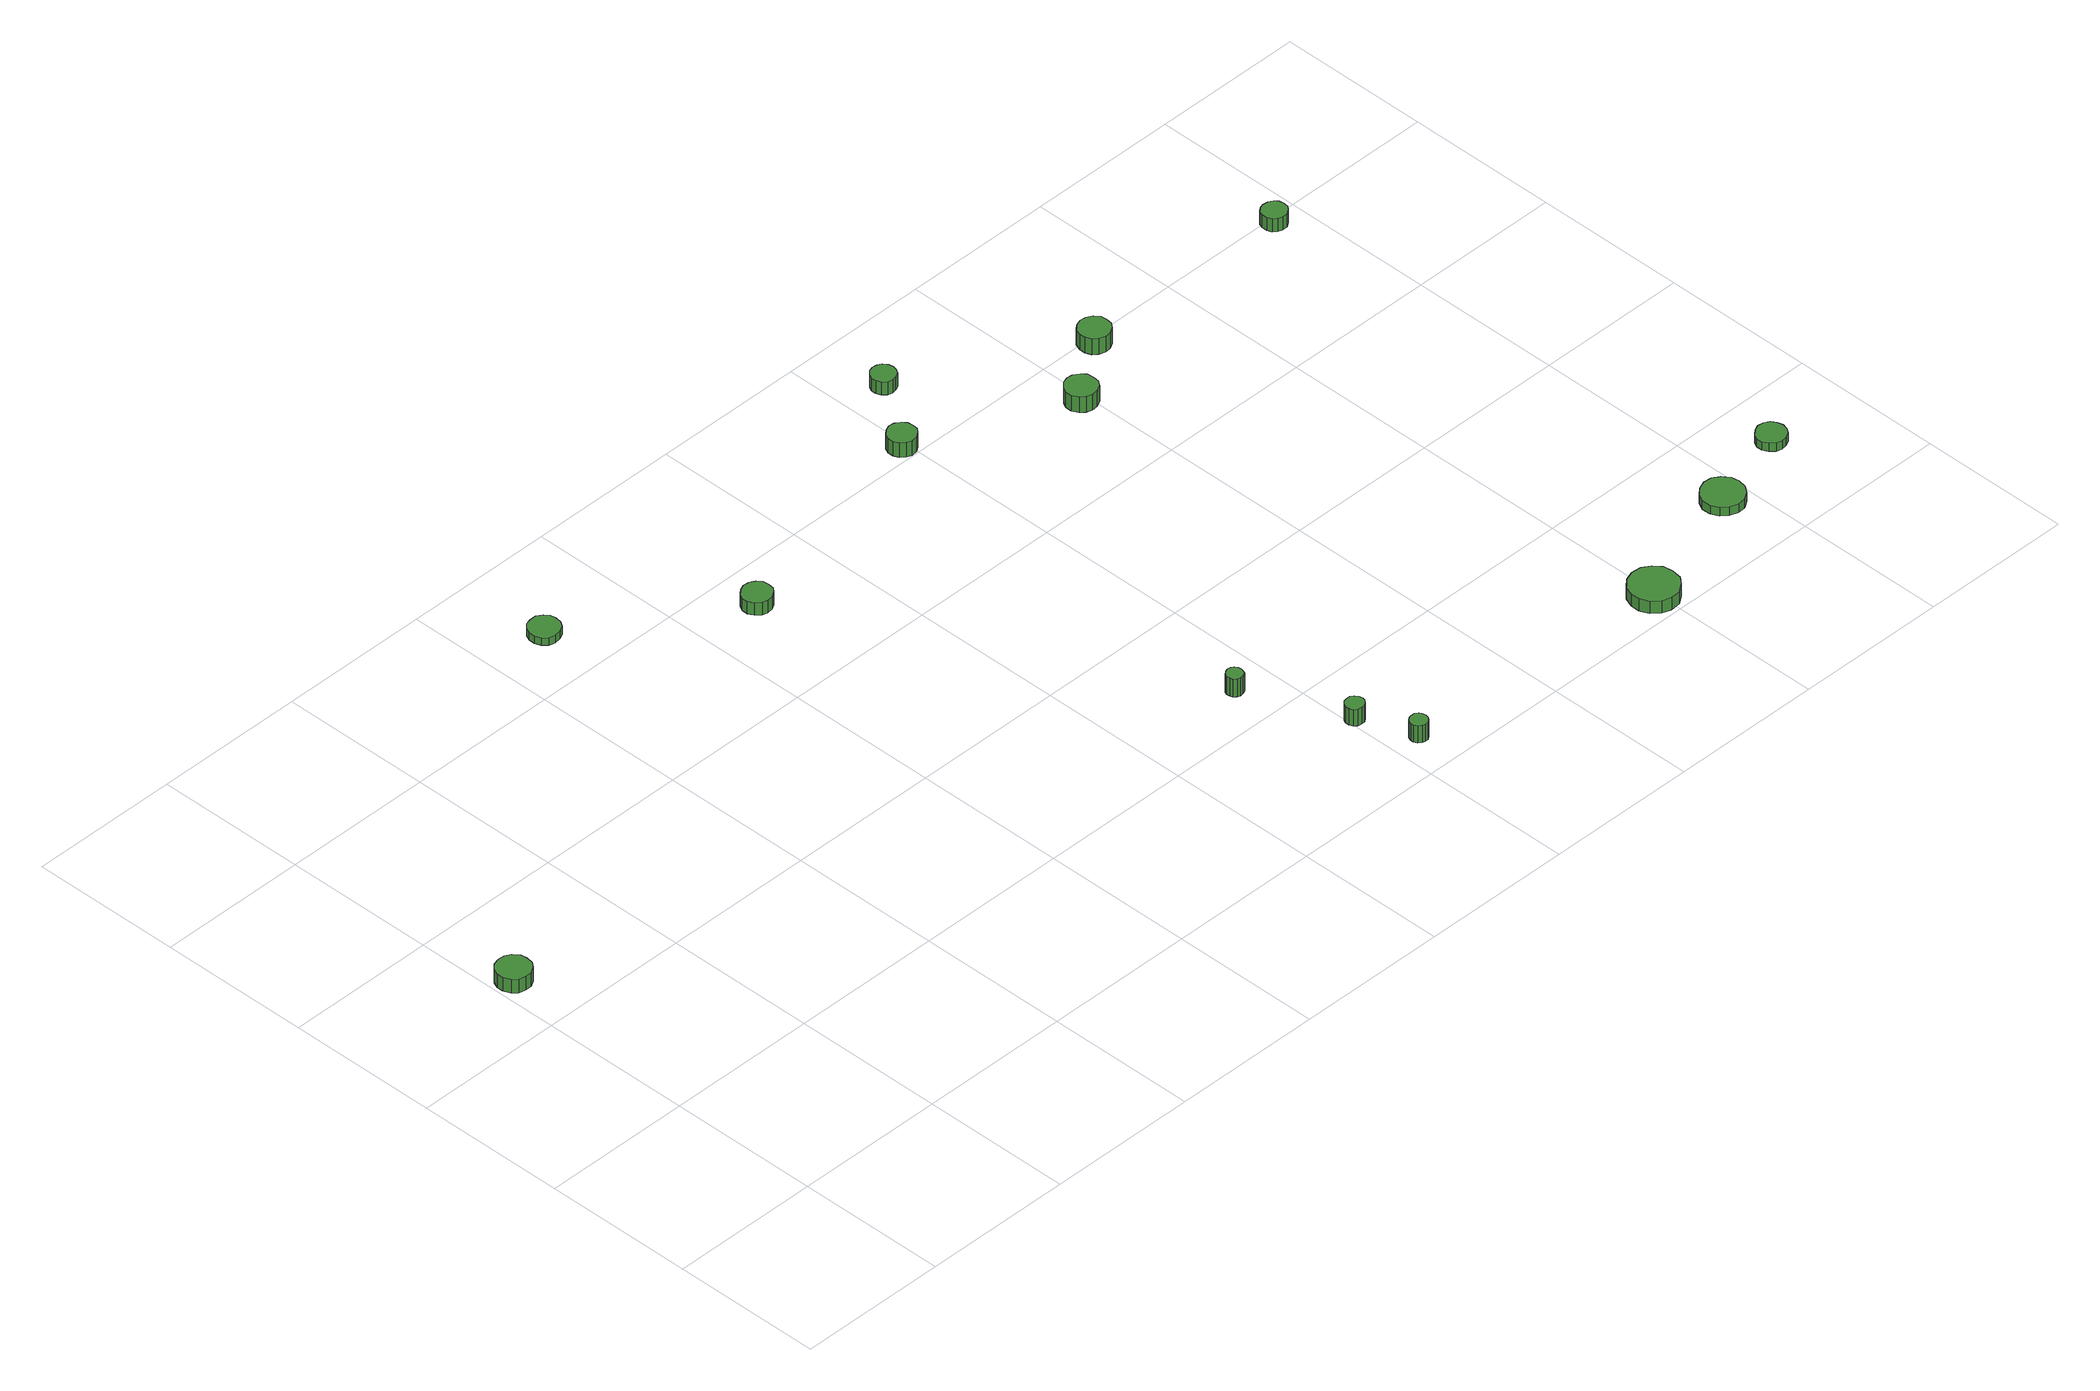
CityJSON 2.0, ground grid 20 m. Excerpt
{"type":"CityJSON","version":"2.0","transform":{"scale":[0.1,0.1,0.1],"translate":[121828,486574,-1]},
"CityObjects":{
"tree1":{"type":"SolitaryVegetationObject","attributes":{"function":"something"},"geometry":[{"type":"MultiSurface","lod":"1","boundaries":[[[0,1,2,3,4,5,6,7,8,9,10,11,12,13,14]],[[15,16,17,18,19,20,21,22,23,24,25,26,27,28,29]],[[0,29,28,1]],[[1,28,27,2]],[[2,27,26,3]],[[3,26,25,4]],[[4,25,24,5]],[[5,24,23,6]],[[6,23,22,7]],[[7,22,21,8]],[[8,21,20,9]],[[9,20,19,10]],[[10,19,18,11]],[[11,18,17,12]],[[12,17,16,13]],[[13,16,15,14]],[[14,15,29,0]]]}]},
"tree2":{"type":"SolitaryVegetationObject","attributes":{"function":"something"},"geometry":[{"type":"MultiSurface","lod":"1","boundaries":[[[30,31,32,33,34,35,36,37,38,39,40,41,42,43,44]],[[45,46,47,48,49,50,51,52,53,54,55,56,57,58,59]],[[30,59,58,31]],[[31,58,57,32]],[[32,57,56,33]],[[33,56,55,34]],[[34,55,54,35]],[[35,54,53,36]],[[36,53,52,37]],[[37,52,51,38]],[[38,51,50,39]],[[39,50,49,40]],[[40,49,48,41]],[[41,48,47,42]],[[42,47,46,43]],[[43,46,45,44]],[[44,45,59,30]]]}]},
"tree3":{"type":"SolitaryVegetationObject","attributes":{"function":"something"},"geometry":[{"type":"MultiSurface","lod":"1","boundaries":[[[60,61,62,63,64,65,66,67,68,69,70,71,72,73,74]],[[75,76,77,78,79,80,81,82,83,84,85,86,87,88,89]],[[60,89,88,61]],[[61,88,87,62]],[[62,87,86,63]],[[63,86,85,64]],[[64,85,84,65]],[[65,84,83,66]],[[66,83,82,67]],[[67,82,81,68]],[[68,81,80,69]],[[69,80,79,70]],[[70,79,78,71]],[[71,78,77,72]],[[72,77,76,73]],[[73,76,75,74]],[[74,75,89,60]]]}]},
"tree4":{"type":"SolitaryVegetationObject","attributes":{"function":"something"},"geometry":[{"type":"MultiSurface","lod":"1","boundaries":[[[90,91,92,93,94,95,96,97,98,99,100,101,102,103,104]],[[105,106,107,108,109,110,111,112,113,114,115,116,117,118,119]],[[90,119,118,91]],[[91,118,117,92]],[[92,117,116,93]],[[93,116,115,94]],[[94,115,114,95]],[[95,114,113,96]],[[96,113,112,97]],[[97,112,111,98]],[[98,111,110,99]],[[99,110,109,100]],[[100,109,108,101]],[[101,108,107,102]],[[102,107,106,103]],[[103,106,105,104]],[[104,105,119,90]]]}]},
"tree5":{"type":"SolitaryVegetationObject","attributes":{"function":"something"},"geometry":[{"type":"MultiSurface","lod":"1","boundaries":[[[120,121,122,123,124,125,126,127,128,129,130,131,132,133,134]],[[135,136,137,138,139,140,141,142,143,144,145,146,147,148,149]],[[120,149,148,121]],[[121,148,147,122]],[[122,147,146,123]],[[123,146,145,124]],[[124,145,144,125]],[[125,144,143,126]],[[126,143,142,127]],[[127,142,141,128]],[[128,141,140,129]],[[129,140,139,130]],[[130,139,138,131]],[[131,138,137,132]],[[132,137,136,133]],[[133,136,135,134]],[[134,135,149,120]]]}]},
"tree6":{"type":"SolitaryVegetationObject","attributes":{"function":"something"},"geometry":[{"type":"MultiSurface","lod":"1","boundaries":[[[150,151,152,153,154,155,156,157,158,159,160,161,162,163,164]],[[165,166,167,168,169,170,171,172,173,174,175,176,177,178,179]],[[150,179,178,151]],[[151,178,177,152]],[[152,177,176,153]],[[153,176,175,154]],[[154,175,174,155]],[[155,174,173,156]],[[156,173,172,157]],[[157,172,171,158]],[[158,171,170,159]],[[159,170,169,160]],[[160,169,168,161]],[[161,168,167,162]],[[162,167,166,163]],[[163,166,165,164]],[[164,165,179,150]]]}]},
"tree7":{"type":"SolitaryVegetationObject","attributes":{"function":"something"},"geometry":[{"type":"MultiSurface","lod":"1","boundaries":[[[180,181,182,183,184,185,186,187,188,189,190,191,192,193,194]],[[195,196,197,198,199,200,201,202,203,204,205,206,207,208,209]],[[180,209,208,181]],[[181,208,207,182]],[[182,207,206,183]],[[183,206,205,184]],[[184,205,204,185]],[[185,204,203,186]],[[186,203,202,187]],[[187,202,201,188]],[[188,201,200,189]],[[189,200,199,190]],[[190,199,198,191]],[[191,198,197,192]],[[192,197,196,193]],[[193,196,195,194]],[[194,195,209,180]]]}]},
"tree8":{"type":"SolitaryVegetationObject","attributes":{"function":"something"},"geometry":[{"type":"MultiSurface","lod":"1","boundaries":[[[210,211,212,213,214,215,216,217,218,219,220,221,222,223,224]],[[225,226,227,228,229,230,231,232,233,234,235,236,237,238,239]],[[210,239,238,211]],[[211,238,237,212]],[[212,237,236,213]],[[213,236,235,214]],[[214,235,234,215]],[[215,234,233,216]],[[216,233,232,217]],[[217,232,231,218]],[[218,231,230,219]],[[219,230,229,220]],[[220,229,228,221]],[[221,228,227,222]],[[222,227,226,223]],[[223,226,225,224]],[[224,225,239,210]]]}]},
"tree9":{"type":"SolitaryVegetationObject","attributes":{"function":"something"},"geometry":[{"type":"MultiSurface","lod":"1","boundaries":[[[240,241,242,243,244,245,246,247,248,249,250,251,252,253,254]],[[255,256,257,258,259,260,261,262,263,264,265,266,267,268,269]],[[240,269,268,241]],[[241,268,267,242]],[[242,267,266,243]],[[243,266,265,244]],[[244,265,264,245]],[[245,264,263,246]],[[246,263,262,247]],[[247,262,261,248]],[[248,261,260,249]],[[249,260,259,250]],[[250,259,258,251]],[[251,258,257,252]],[[252,257,256,253]],[[253,256,255,254]],[[254,255,269,240]]]}]},
"tree10":{"type":"SolitaryVegetationObject","attributes":{"function":"something"},"geometry":[{"type":"MultiSurface","lod":"1","boundaries":[[[270,271,272,273,274,275,276,277,278,279,280,281,282,283,284]],[[285,286,287,288,289,290,291,292,293,294,295,296,297,298,299]],[[270,299,298,271]],[[271,298,297,272]],[[272,297,296,273]],[[273,296,295,274]],[[274,295,294,275]],[[275,294,293,276]],[[276,293,292,277]],[[277,292,291,278]],[[278,291,290,279]],[[279,290,289,280]],[[280,289,288,281]],[[281,288,287,282]],[[282,287,286,283]],[[283,286,285,284]],[[284,285,299,270]]]}]},
"tree11":{"type":"SolitaryVegetationObject","attributes":{"function":"something"},"geometry":[{"type":"MultiSurface","lod":"1","boundaries":[[[300,301,302,303,304,305,306,307,308,309,310,311,312,313,314]],[[315,316,317,318,319,320,321,322,323,324,325,326,327,328,329]],[[300,329,328,301]],[[301,328,327,302]],[[302,327,326,303]],[[303,326,325,304]],[[304,325,324,305]],[[305,324,323,306]],[[306,323,322,307]],[[307,322,321,308]],[[308,321,320,309]],[[309,320,319,310]],[[310,319,318,311]],[[311,318,317,312]],[[312,317,316,313]],[[313,316,315,314]],[[314,315,329,300]]]}]},
"tree12":{"type":"SolitaryVegetationObject","attributes":{"function":"something"},"geometry":[{"type":"MultiSurface","lod":"1","boundaries":[[[330,331,332,333,334,335,336,337,338,339,340,341,342,343,344]],[[345,346,347,348,349,350,351,352,353,354,355,356,357,358,359]],[[330,359,358,331]],[[331,358,357,332]],[[332,357,356,333]],[[333,356,355,334]],[[334,355,354,335]],[[335,354,353,336]],[[336,353,352,337]],[[337,352,351,338]],[[338,351,350,339]],[[339,350,349,340]],[[340,349,348,341]],[[341,348,347,342]],[[342,347,346,343]],[[343,346,345,344]],[[344,345,359,330]]]}]},
"tree13":{"type":"SolitaryVegetationObject","attributes":{"function":"something"},"geometry":[{"type":"MultiSurface","lod":"1","boundaries":[[[360,361,362,363,364,365,366,367,368,369,370,371,372,373,374]],[[375,376,377,378,379,380,381,382,383,384,385,386,387,388,389]],[[360,389,388,361]],[[361,388,387,362]],[[362,387,386,363]],[[363,386,385,364]],[[364,385,384,365]],[[365,384,383,366]],[[366,383,382,367]],[[367,382,381,368]],[[368,381,380,369]],[[369,380,379,370]],[[370,379,378,371]],[[371,378,377,372]],[[372,377,376,373]],[[373,376,375,374]],[[374,375,389,360]]]}]},
"tree14":{"type":"SolitaryVegetationObject","attributes":{"function":"something"},"geometry":[{"type":"MultiSurface","lod":"1","boundaries":[[[390,391,392,393,394,395,396,397,398,399,400,401,402,403,404]],[[405,406,407,408,409,410,411,412,413,414,415,416,417,418,419]],[[390,419,418,391]],[[391,418,417,392]],[[392,417,416,393]],[[393,416,415,394]],[[394,415,414,395]],[[395,414,413,396]],[[396,413,412,397]],[[397,412,411,398]],[[398,411,410,399]],[[399,410,409,400]],[[400,409,408,401]],[[401,408,407,402]],[[402,407,406,403]],[[403,406,405,404]],[[404,405,419,390]]]}]}
},
"vertices":[
[46,482,28],[45,491,28],[39,499,28],[31,503,28],[22,504,28],[13,501,28],[7,495,28],[3,487,28],[3,478,28],[7,469,28],[13,463,28],[22,461,28],[31,461,28],[39,466,28],[45,473,28],[45,473,8],[39,466,8],[31,461,8],[22,461,8],[13,463,8],[7,469,8],[3,478,8],[3,487,8],[7,495,8],[13,501,8],[22,504,8],[31,503,8],[39,499,8],[45,491,8],[46,482,8],
[499,878,19],[498,886,19],[493,892,19],[486,897,19],[477,897,19],[469,895,19],[463,889,19],[460,882,19],[460,874,19],[463,866,19],[469,860,19],[477,858,19],[486,859,19],[493,863,19],[498,870,19],[498,870,8],[493,863,8],[486,859,8],[477,858,8],[469,860,8],[463,866,8],[460,874,8],[460,882,8],[463,889,8],[469,895,8],[477,897,8],[486,897,8],[493,892,8],[498,886,8],[499,878,8],
[701,743,26],[700,751,26],[695,757,26],[688,761,26],[680,762,26],[673,759,26],[667,754,26],[663,747,26],[663,739,26],[667,732,26],[673,726,26],[680,724,26],[688,725,26],[695,729,26],[700,735,26],[700,735,8],[695,729,8],[688,725,8],[680,724,8],[673,726,8],[667,732,8],[663,739,8],[663,747,8],[667,754,8],[673,759,8],[680,762,8],[688,761,8],[695,757,8],[700,751,8],[701,743,8],
[960,257,32],[959,261,32],[957,265,32],[953,267,32],[948,268,32],[944,266,32],[940,263,32],[939,259,32],[939,255,32],[940,251,32],[944,248,32],[948,246,32],[953,247,32],[957,249,32],[959,253,32],[959,253,6],[957,249,6],[953,247,6],[948,246,6],[944,248,6],[940,251,6],[939,255,6],[939,259,6],[940,263,6],[944,266,6],[948,268,6],[953,267,6],[957,265,6],[959,261,6],[960,257,6],
[1021,127,29],[1020,132,29],[1017,136,29],[1013,139,29],[1008,139,29],[1003,138,29],[999,134,29],[997,130,29],[997,125,29],[999,120,29],[1003,117,29],[1008,116,29],[1013,116,29],[1017,119,29],[1020,123,29],[1020,123,5],[1017,119,5],[1013,116,5],[1008,116,5],[1003,117,5],[999,120,5],[997,125,5],[997,130,5],[999,134,5],[1003,138,5],[1008,139,5],[1013,139,5],[1017,136,5],[1020,132,5],[1021,127,5],
[1048,55,30],[1047,60,30],[1045,63,30],[1041,66,30],[1036,66,30],[1032,65,30],[1028,62,30],[1026,57,30],[1026,53,30],[1028,48,30],[1032,45,30],[1036,44,30],[1041,44,30],[1045,47,30],[1047,50,30],[1047,50,5],[1045,47,5],[1041,44,5],[1036,44,5],[1032,45,5],[1028,48,5],[1026,53,5],[1026,57,5],[1028,62,5],[1032,65,5],[1036,66,5],[1041,66,5],[1045,63,5],[1047,60,5],[1048,55,5],
[1009,817,29],[1008,825,29],[1003,831,29],[997,835,29],[989,836,29],[982,833,29],[976,828,29],[973,821,29],[973,814,29],[976,807,29],[982,802,29],[989,799,29],[997,800,29],[1003,804,29],[1008,810,29],[1008,810,8],[1003,804,8],[997,800,8],[989,799,8],[982,802,8],[976,807,8],[973,814,8],[973,821,8],[976,828,8],[982,833,8],[989,836,8],[997,835,8],[1003,831,8],[1008,825,8],[1009,817,8],
[1068,906,27],[1067,912,27],[1063,918,27],[1057,921,27],[1051,922,27],[1045,920,27],[1040,915,27],[1037,909,27],[1037,903,27],[1040,897,27],[1045,892,27],[1051,890,27],[1057,891,27],[1063,894,27],[1067,900,27],[1067,900,8],[1063,894,8],[1057,891,8],[1051,890,8],[1045,892,8],[1040,897,8],[1037,903,8],[1037,909,8],[1040,915,8],[1045,920,8],[1051,922,8],[1057,921,8],[1063,918,8],[1067,912,8],[1068,906,8],
[1426,37,23],[1424,50,23],[1416,60,23],[1405,67,23],[1392,68,23],[1380,64,23],[1370,55,23],[1365,43,23],[1365,31,23],[1370,19,23],[1380,10,23],[1392,6,23],[1405,7,23],[1416,14,23],[1424,24,23],[1424,24,5],[1416,14,5],[1405,7,5],[1392,6,5],[1380,10,5],[1370,19,5],[1365,31,5],[1365,43,5],[1370,55,5],[1380,64,5],[1392,68,5],[1405,67,5],[1416,60,5],[1424,50,5],[1426,37,5],
[1208,729,31],[1207,738,31],[1202,744,31],[1194,749,31],[1186,750,31],[1178,747,31],[1172,741,31],[1168,734,31],[1168,725,31],[1172,717,31],[1178,712,31],[1186,709,31],[1194,710,31],[1202,714,31],[1207,721,31],[1207,721,8],[1202,714,8],[1194,710,8],[1186,709,8],[1178,712,8],[1172,717,8],[1168,725,8],[1168,734,8],[1172,741,8],[1178,747,8],[1186,750,8],[1194,749,8],[1202,744,8],[1207,738,8],[1208,729,8],
[1290,789,31],[1289,797,31],[1284,804,31],[1276,808,31],[1268,809,31],[1260,806,31],[1254,801,31],[1251,793,31],[1251,785,31],[1254,777,31],[1260,772,31],[1268,769,31],[1276,770,31],[1284,774,31],[1289,781,31],[1289,781,8],[1284,774,8],[1276,770,8],[1268,769,8],[1260,772,8],[1254,777,8],[1251,785,8],[1251,793,8],[1254,801,8],[1260,806,8],[1268,809,8],[1276,808,8],[1284,804,8],[1289,797,8],[1290,789,8],
[1594,97,18],[1592,108,18],[1585,117,18],[1576,123,18],[1565,124,18],[1554,120,18],[1546,113,18],[1541,103,18],[1541,91,18],[1546,81,18],[1554,74,18],[1565,70,18],[1576,71,18],[1585,77,18],[1592,86,18],[1592,86,5],[1585,77,5],[1576,71,5],[1565,70,5],[1554,74,5],[1546,81,5],[1541,91,5],[1541,103,5],[1546,113,5],[1554,120,5],[1565,124,5],[1576,123,5],[1585,117,5],[1592,108,5],[1594,97,5],
[1699,131,17],[1697,138,17],[1693,145,17],[1686,149,17],[1678,150,17],[1671,147,17],[1665,142,17],[1661,135,17],[1661,127,17],[1665,120,17],[1671,114,17],[1678,112,17],[1686,113,17],[1693,117,17],[1697,123,17],[1697,123,5],[1693,117,5],[1686,113,5],[1678,112,5],[1671,114,5],[1665,120,5],[1661,127,5],[1661,135,5],[1665,142,5],[1671,147,5],[1678,150,5],[1686,149,5],[1693,145,5],[1697,138,5],[1699,131,5],
[1577,791,26],[1576,798,26],[1572,803,26],[1566,806,26],[1559,807,26],[1553,805,26],[1548,801,26],[1546,795,26],[1546,788,26],[1548,782,26],[1553,778,26],[1559,776,26],[1566,776,26],[1572,780,26],[1576,785,26],[1576,785,7],[1572,780,7],[1566,776,7],[1559,776,7],[1553,778,7],[1548,782,7],[1546,788,7],[1546,795,7],[1548,801,7],[1553,805,7],[1559,807,7],[1566,806,7],[1572,803,7],[1576,798,7],[1577,791,7]
]}
